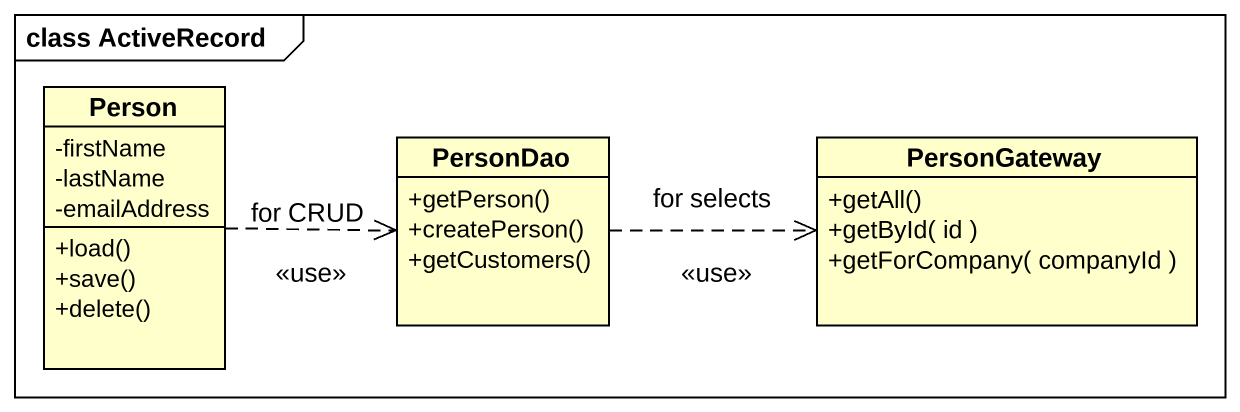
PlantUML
@startuml
mainframe class ActiveRecord
hide circle
hide empty members
skinparam classAttributeIconSize 0
class "Person" as Person_ {
  -firstName
  -lastName
  -emailAddress
  +load()
  +save()
  +delete()
}
class PersonDao {
  +getPerson()
  +createPerson()
  +getCustomers()
}
class PersonGateway {
  +getAll()
  +getById( id )
  +getForCompany( companyId )
}
Person_ .right.> PersonDao : for CRUD\n<<use>>
PersonDao .right.> PersonGateway : for selects\n<<use>>
@enduml
